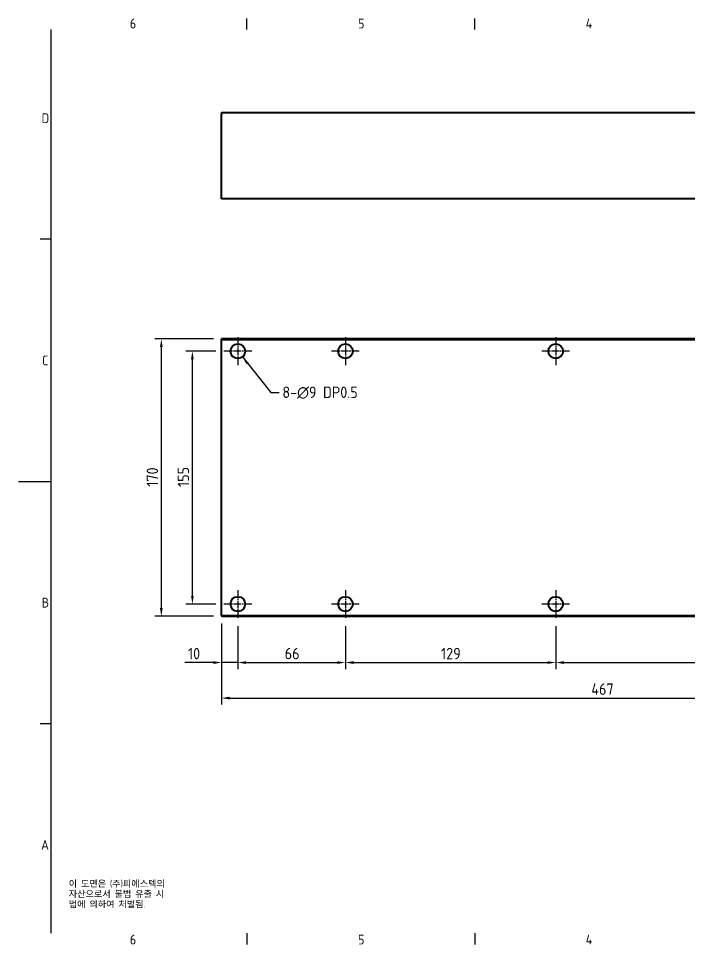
# Model space of a CAD drawing. Header units: millimetres. Extents: x 0 to 840, y 0 to 594.
# Drawn here: x 0 to 412, y 13 to 581 of the extents above; entities that cross this region are included whole.
import ezdxf

# ---------------------------------------------------------------- set-up
doc = ezdxf.new("R2010")
doc.units = ezdxf.units.MM
doc.header["$LTSCALE"] = 2
doc.linetypes.add('CHAIN', pattern=[0.3543, 0.2362, -0.0295, 0.0591, -0.0295])
doc.linetypes.add('DASHED', pattern=[0.2067, 0.1654, -0.0413])
doc.layers.get('0').update_dxf_attribs({"color": 3, "lineweight": 25})
for name, color, linetype, lineweight in [('가려진 것(ISO)', 2, 'DASHED', 18), ('가시적인 것(ISO)', 3, 'Continuous', 40), ('경계(ISO)', 7, 'Continuous', 25), ('기호(ISO)', 5, 'Continuous', 25), ('중심 표식(ISO)', 1, 'Continuous', 25), ('치수(ISO)', 2, 'Continuous', 25)]:
    doc.layers.add(name, color=color, linetype=linetype, lineweight=lineweight)
doc.styles.add('문자 텍스트_PSTEK_POSCO', font='isocp.shx')
doc.styles.add('치수 텍스트_PSTEK_POSCO', font='isocp.shx')
doc.dimstyles.new('치수_PSTEK_POSCO', dxfattribs={"dimscale": 2, "dimtxt": 3.5, "dimasz": 2.5, "dimexe": 2, "dimexo": 2.5, "dimgap": 1, "dimtad": 1, "dimrnd": 1e-08, "dimdsep": 46, "dimtxsty": '치수 텍스트_PSTEK_POSCO', "dimcen": 0.09, "dimdle": 10, "dimclrd": 7, "dimclre": 7, "dimclrt": 2, "dimadec": 1, "dimazin": 2, "dimtfac": 1, "dimtmove": 0, "dimatfit": 3, "dimfxl": 0, "dimtolj": 1, "dimlwd": -1, "dimlwe": -1, "dimarcsym": 0})
doc.dimstyles.new('치수_PSTEK_POSCO$7', dxfattribs={"dimscale": 2, "dimtxt": 3.5, "dimasz": 2.5, "dimexe": 2, "dimexo": 2.5, "dimgap": 1, "dimtad": 1, "dimrnd": 1e-08, "dimdsep": 46, "dimtxsty": '치수 텍스트_PSTEK_POSCO', "dimcen": 0.09, "dimdle": 10, "dimclrd": 7, "dimclre": 7, "dimclrt": 2, "dimadec": 1, "dimazin": 2, "dimtfac": 1, "dimtmove": 0, "dimatfit": 3, "dimfxl": 0, "dimtolj": 1, "dimlwd": -1, "dimlwe": -1, "dimarcsym": 0})

# ---------------------------------------------------------------- blocks, each defined once
blk = doc.blocks.new('경계 Default Border')
at = {"layer": '경계(ISO)'}
for p, q in [((70, 287), (70, 290.4)), ((140, 287), (140, 290.4)), ((10, 222.75), (6.6, 222.75)), ((10, 74.25), (6.6, 74.25)), ((70, 10), (70, 6.6)), ((140, 10), (140, 6.6))]:
    blk.add_line(p, q, dxfattribs=at)
at = {"layer": '경계(ISO)', "flags": 128}
for points in [[(10, 10), (10, 287)], [(0, 148.5), (10, 148.5)]]:
    blk.add_lwpolyline(points, dxfattribs=at)
at = {"layer": '경계(ISO)', "color": 2, "char_height": 3, "attachment_point": 7, "style": '문자 텍스트_PSTEK_POSCO'}
for s, insert in [('6', (34.14, 287.37)), ('5', (104.14, 287.37)), ('4', (173.97, 287.4)), ('D', (7.08, 258.35)), ('C', (7.24, 184.1)), ('B', (7.08, 109.85)), ('A', (6.91, 35.62)), ('6', (34.14, 6.57)), ('5', (104.14, 6.57)), ('4', (173.97, 6.6))]:
    blk.add_mtext(s, dxfattribs=dict(at, insert=insert))
blk = doc.blocks.new('*D23')
at = {"layer": 'Defpoints', "color": 0}
for p in [(124.55, 214.37), (591.55, 214.37), (591.55, 164.2)]:
    blk.add_point(p, dxfattribs=at)
at = {"layer": '치수(ISO)', "color": 7}
for p, q in [((124.55, 209.37), (124.55, 160.2)), ((591.55, 209.37), (591.55, 160.2)), ((129.55, 164.2), (586.55, 164.2))]:
    blk.add_line(p, q, dxfattribs=at)
for points in [[(129.55, 165.04), (129.55, 163.37), (124.55, 164.2)], [(586.55, 165.04), (586.55, 163.37), (591.55, 164.2)]]:
    blk.add_solid(points, dxfattribs=at)
at = {"layer": '치수(ISO)', "color": 2, "insert": (351.4, 169.7), "char_height": 7, "attachment_point": 4, "style": '치수 텍스트_PSTEK_POSCO'}
blk.add_mtext('\\A1;467', dxfattribs=at)
blk = doc.blocks.new('*D25')
at = {"layer": 'Defpoints', "color": 0}
for p in [(106.66, 376.87), (126.05, 376.87), (126.05, 221.87)]:
    blk.add_point(p, dxfattribs=at)
at = {"layer": '치수(ISO)', "color": 7}
for p, q in [((121.05, 376.87), (102.66, 376.87)), ((106.66, 226.87), (106.66, 371.87)), ((121.05, 221.87), (102.66, 221.87))]:
    blk.add_line(p, q, dxfattribs=at)
for points in [[(105.82, 371.87), (107.49, 371.87), (106.66, 376.87)], [(105.82, 226.87), (107.49, 226.87), (106.66, 221.87)]]:
    blk.add_solid(points, dxfattribs=at)
at = {"layer": '치수(ISO)', "color": 2, "insert": (101.16, 293.62), "char_height": 7, "attachment_point": 4, "rotation": 90, "style": '치수 텍스트_PSTEK_POSCO'}
blk.add_mtext('\\A1;155', dxfattribs=at)
blk = doc.blocks.new('*D26')
at = {"layer": 'Defpoints', "color": 0}
for p in [(124.55, 384.37), (87.61, 214.37), (124.55, 214.37)]:
    blk.add_point(p, dxfattribs=at)
at = {"layer": '치수(ISO)', "color": 7}
for p, q in [((119.55, 384.37), (83.61, 384.37)), ((87.61, 379.37), (87.61, 219.37)), ((119.55, 214.37), (83.61, 214.37))]:
    blk.add_line(p, q, dxfattribs=at)
for points in [[(86.77, 379.37), (88.44, 379.37), (87.61, 384.37)], [(86.77, 219.37), (88.44, 219.37), (87.61, 214.37)]]:
    blk.add_solid(points, dxfattribs=at)
at = {"layer": '치수(ISO)', "color": 2, "insert": (82.11, 293.77), "char_height": 7, "attachment_point": 4, "rotation": 90, "style": '치수 텍스트_PSTEK_POSCO'}
blk.add_mtext('\\A1;170', dxfattribs=at)
blk = doc.blocks.new('*D27')
at = {"layer": 'Defpoints', "color": 0}
for p in [(124.55, 214.87), (134.55, 213.37), (134.55, 185.98)]:
    blk.add_point(p, dxfattribs=at)
at = {"layer": '치수(ISO)', "color": 7}
for p, q in [((124.55, 209.87), (124.55, 181.98)), ((134.55, 208.37), (134.55, 181.98)), ((119.55, 185.98), (101.97, 185.98)), ((134.55, 185.98), (124.55, 185.98)), ((139.55, 185.98), (144.55, 185.98))]:
    blk.add_line(p, q, dxfattribs=at)
for points in [[(119.55, 186.81), (119.55, 185.14), (124.55, 185.98)], [(139.55, 186.81), (139.55, 185.14), (134.55, 185.98)]]:
    blk.add_solid(points, dxfattribs=at)
at = {"layer": '치수(ISO)', "color": 2, "insert": (103.97, 191.48), "char_height": 7, "attachment_point": 4, "style": '치수 텍스트_PSTEK_POSCO'}
blk.add_mtext('\\A1;10', dxfattribs=at)
blk = doc.blocks.new('*D28')
at = {"layer": 'Defpoints', "color": 0}
for p in [(134.55, 213.37), (200.55, 213.37), (200.55, 185.98)]:
    blk.add_point(p, dxfattribs=at)
at = {"layer": '치수(ISO)', "color": 7}
for p, q in [((134.55, 208.37), (134.55, 181.98)), ((200.55, 208.37), (200.55, 181.98)), ((139.55, 185.98), (195.55, 185.98))]:
    blk.add_line(p, q, dxfattribs=at)
for points in [[(139.55, 186.81), (139.55, 185.14), (134.55, 185.98)], [(195.55, 186.81), (195.55, 185.14), (200.55, 185.98)]]:
    blk.add_solid(points, dxfattribs=at)
at = {"layer": '치수(ISO)', "color": 2, "insert": (163.31, 191.48), "char_height": 7, "attachment_point": 4, "style": '치수 텍스트_PSTEK_POSCO'}
blk.add_mtext('\\A1;66', dxfattribs=at)
blk = doc.blocks.new('*D29')
at = {"layer": 'Defpoints', "color": 0}
for p in [(200.55, 213.37), (329.55, 213.37), (329.55, 185.98)]:
    blk.add_point(p, dxfattribs=at)
at = {"layer": '치수(ISO)', "color": 7}
for p, q in [((200.55, 208.37), (200.55, 181.98)), ((329.55, 208.37), (329.55, 181.98)), ((205.55, 185.98), (324.55, 185.98))]:
    blk.add_line(p, q, dxfattribs=at)
for points in [[(205.55, 186.81), (205.55, 185.14), (200.55, 185.98)], [(324.55, 186.81), (324.55, 185.14), (329.55, 185.98)]]:
    blk.add_solid(points, dxfattribs=at)
at = {"layer": '치수(ISO)', "color": 2, "insert": (259.2, 191.48), "char_height": 7, "attachment_point": 4, "style": '치수 텍스트_PSTEK_POSCO'}
blk.add_mtext('\\A1;129', dxfattribs=at)
blk = doc.blocks.new('*D30')
at = {"layer": 'Defpoints', "color": 0}
for p in [(580.55, 246.37), (329.55, 213.37), (580.55, 185.98)]:
    blk.add_point(p, dxfattribs=at)
at = {"layer": '치수(ISO)', "color": 7}
for p, q in [((580.55, 241.37), (580.55, 181.98)), ((329.55, 208.37), (329.55, 181.98)), ((334.55, 185.98), (575.55, 185.98))]:
    blk.add_line(p, q, dxfattribs=at)
for points in [[(334.55, 186.81), (334.55, 185.14), (329.55, 185.98)], [(575.55, 186.81), (575.55, 185.14), (580.55, 185.98)]]:
    blk.add_solid(points, dxfattribs=at)
at = {"layer": '치수(ISO)', "color": 2, "insert": (449.36, 191.48), "char_height": 7, "attachment_point": 4, "style": '치수 텍스트_PSTEK_POSCO'}
blk.add_mtext('\\A1;251', dxfattribs=at)

msp = doc.modelspace()

# ---------------------------------------------------------------- linework, layer by layer
at = {"layer": '가려진 것(ISO)', "ltscale": 13.135541}
msp.add_line((591.546, 522.75), (124.546, 522.75), dxfattribs=at)
at = {"layer": '가려진 것(ISO)', "ltscale": 0.476074}
for p, q in [((130.046, 523.25), (130.046, 522.75)), ((139.046, 523.25), (139.046, 522.75)), ((196.046, 523.25), (196.046, 522.75)), ((205.046, 523.25), (205.046, 522.75)), ((325.046, 523.25), (325.046, 522.75)), ((334.046, 523.25), (334.046, 522.75))]:
    msp.add_line(p, q, dxfattribs=at)
at = {"layer": '가시적인 것(ISO)'}
for p, q in [((124.546, 523.25), (591.546, 523.25)), ((124.546, 523.25), (124.546, 522.25)), ((124.546, 470.25), (124.546, 522.25)), ((591.546, 470.25), (124.546, 470.25)), ((124.546, 383.87), (124.546, 384.37)), ((591.546, 384.37), (124.546, 384.37)), ((591.546, 383.87), (124.546, 383.87)), ((124.546, 383.87), (124.546, 383.37)), ((124.546, 215.37), (124.546, 383.37)), ((124.546, 214.87), (124.546, 215.37)), ((124.546, 214.87), (591.546, 214.87)), ((124.546, 214.87), (124.546, 214.37)), ((124.546, 214.37), (591.546, 214.37))]:
    msp.add_line(p, q, dxfattribs=at)
for centre in [(134.546, 376.87), (200.546, 376.87), (329.546, 376.87), (134.546, 221.87), (200.546, 221.87), (329.546, 221.87)]:
    msp.add_circle(centre, 4.5, dxfattribs=at)
at = {"layer": '중심 표식(ISO)', "linetype": 'CHAIN', "ltscale": 9.445163}
for p, q in [((134.546, 385.37), (134.546, 368.37)), ((200.546, 385.37), (200.546, 368.37)), ((329.546, 385.37), (329.546, 368.37)), ((143.046, 376.87), (126.046, 376.87)), ((209.046, 376.87), (192.046, 376.87)), ((338.046, 376.87), (321.046, 376.87)), ((134.546, 230.37), (134.546, 213.37)), ((200.546, 230.37), (200.546, 213.37)), ((329.546, 230.37), (329.546, 213.37)), ((143.046, 221.87), (126.046, 221.87)), ((209.046, 221.87), (192.046, 221.87)), ((338.046, 221.87), (321.046, 221.87))]:
    msp.add_line(p, q, dxfattribs=at)

# ---------------------------------------------------------------- block references
at = {"xscale": 2, "yscale": 2, "zscale": 2}
msp.add_blockref('경계 Default Border', (0, 0), dxfattribs=at)

# ---------------------------------------------------------------- texts
at = {"layer": '기호(ISO)', "color": 2, "insert": (161.864, 351.449), "char_height": 7, "width": 53.50305, "attachment_point": 4, "line_spacing_factor": 0.6125, "style": '치수 텍스트_PSTEK_POSCO'}
msp.add_mtext('{8-\\fAIGDT|b0|i0;\\H7.0000;n\\fisocp|b0|i0;\\H7.0000;9 DP0.5}', dxfattribs=at)
at = {"layer": '기호(ISO)', "color": 7, "insert": (30.789, 52.457), "char_height": 4, "width": 102.48028, "attachment_point": 1, "line_spacing_factor": 0.944221, "style": '문자 텍스트_PSTEK_POSCO'}
msp.add_mtext('{이 도면은 (주)피에스텍의\\P자산으로서 불법 유출 시 \\P법에 의하여 처벌됨.}', dxfattribs=at)

# ---------------------------------------------------------------- dimensions: what is measured, and where the dimension line sits
at = {"layer": '치수(ISO)', "color": 7}
for base, p1, p2, angle, override, picture, middle in [((87.608, 214.37), (124.546, 384.37), (124.546, 214.37), 90, {"dimdec": 2, "dimtp": 0, "dimtm": 0, "dimtdec": 2, "dimtofl": 0, "dimatfit": 1}, '*D26', (87.608, 299.37)), ((106.657, 376.87), (126.046, 221.87), (126.046, 376.87), 90, {"dimdec": 2, "dimtp": 0, "dimtm": 0, "dimtdec": 2, "dimtofl": 0, "dimatfit": 1}, '*D25', (106.657, 299.37)), ((580.546, 185.977), (329.546, 213.37), (580.546, 246.37), 180, {"dimdec": 2, "dimtp": 0, "dimtm": 0, "dimtdec": 2, "dimtofl": 0, "dimatfit": 1}, '*D30', (455.046, 185.977)), ((134.546, 185.977), (124.546, 214.87), (134.546, 213.37), 180, {"dimdec": 2, "dimtp": 0, "dimtm": 0, "dimtdec": 2, "dimtofl": 1, "dimatfit": 1}, '*D27', (107.128, 185.977)), ((591.546, 164.202), (124.546, 214.37), (591.546, 214.37), 180, {"dimdec": 2, "dimtp": 0, "dimtm": 0, "dimtdec": 2, "dimtofl": 0, "dimatfit": 1}, '*D23', (358.046, 164.202)), ((200.546, 185.977), (134.546, 213.37), (200.546, 213.37), 180, {"dimdec": 2, "dimtp": 0, "dimtm": 0, "dimtdec": 2, "dimtofl": 0, "dimatfit": 1}, '*D28', (167.546, 185.977)), ((329.546, 185.977), (200.546, 213.37), (329.546, 213.37), 180, {"dimdec": 2, "dimtp": 0, "dimtm": 0, "dimtdec": 2, "dimtofl": 0, "dimatfit": 1}, '*D29', (265.046, 185.977))]:
    dim = msp.add_linear_dim(base=base, p1=p1, p2=p2, angle=angle, dimstyle='치수_PSTEK_POSCO', override=override, dxfattribs=at)
    dim.commit()
    dim.dimension.update_dxf_attribs({"geometry": picture, "text_midpoint": middle, "dimtype": 160})

# ---------------------------------------------------------------- leaders
at = {"layer": '기호(ISO)', "color": 7, "annotation_type": 0, "has_hookline": 1, "hookline_direction": 0, "text_width": 49.95}
msp.add_leader([(137.341, 373.343), (154.864, 351.449), (159.864, 351.449)], dimstyle='치수_PSTEK_POSCO$7', override={"dimtad": 0}, dxfattribs=at)

doc.saveas('drawing.dxf')
